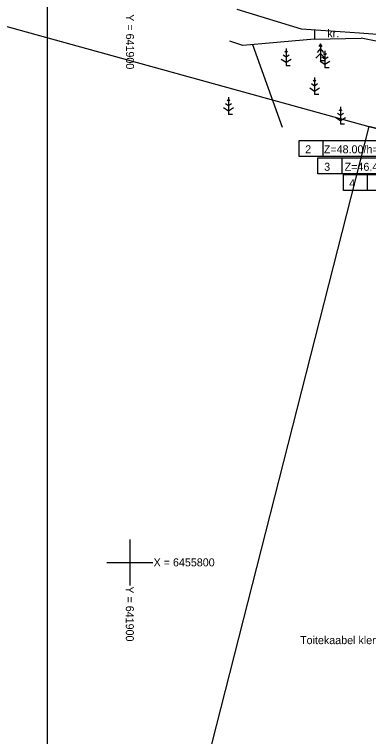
# Model space of a CAD drawing. Extents: x 641523 to 642027, y 6455718 to 6455912.
# Drawn here: x 641889.9 to 641920.9, y 6455784.8 to 6455847.9 of the extents above; entities that cross this region are included whole.
import ezdxf

# ---------------------------------------------------------------- set-up
doc = ezdxf.new("R2010")
doc.units = 0
for name, color, linetype in [('ABIJOONIS', 7, 'Continuous'), ('PIIR', 7, 'Continuous'), ('POST', 7, 'Continuous'), ('PUU', 7, 'Continuous'), ('TEE', 7, 'Continuous'), ('VORK', 7, 'Continuous'), ('VORMISTUS', 7, 'Continuous')]:
    doc.layers.add(name, color=color, linetype=linetype)

msp = doc.modelspace()

# ---------------------------------------------------------------- linework, layer by layer
at = {"layer": 'ABIJOONIS'}
for points in [[(641930.078, 6455841.934), (641925.293, 6455835.487), (641914.793, 6455835.487), (641914.793, 6455836.887), (641925.293, 6455836.887), (641925.293, 6455835.487)], [(641932.541, 6455841.848), (641926.934, 6455833.958), (641916.434, 6455833.958), (641916.434, 6455835.358), (641926.934, 6455835.358), (641926.934, 6455833.958)], [(641936.698, 6455840.178), (641929.173, 6455832.522), (641918.673, 6455832.522), (641918.673, 6455833.922), (641929.173, 6455833.922), (641929.173, 6455832.522)], [(641916.893, 6455835.487), (641916.893, 6455836.887)], [(641918.534, 6455833.958), (641918.534, 6455835.358)], [(641920.773, 6455832.522), (641920.773, 6455833.922)]]:
    msp.add_lwpolyline(points, dxfattribs=at)
at = {"layer": 'PIIR'}
msp.add_lwpolyline([(641708.51, 6455827.47), (641792.92, 6455857.55), (641814.75, 6455864.03), (641836.03, 6455859.17), (641835.37, 6455858.12), (641875.42, 6455849.79), (641888.18, 6455847.14), (641920.87, 6455838.11), (642017.81, 6455814.02), (642026.82, 6455832.03), (641987.13, 6455842.3), (641926.2, 6455858.07), (641908.7, 6455863), (641853.07, 6455873.32), (641843.99, 6455875.09), (641824.3, 6455878.7), (641820.63, 6455878.89), (641788.47, 6455868.04), (641767.99, 6455860.95)], dxfattribs=at)
msp.add_lwpolyline([(641988.51, 6455718.47), (642017.81, 6455814.02), (641920.87, 6455838.11), (641903.62, 6455770.27), (641899.82, 6455755.42), (641896.22, 6455741.2)], close=True, dxfattribs=at)
at = {"layer": 'PUU'}
for p, q in [((641916.658, 6455845.342), (641916.508, 6455845.092)), ((641916.808, 6455845.092), (641916.658, 6455845.342)), ((641916.658, 6455845.342), (641916.658, 6455843.842)), ((641913.655, 6455844.918), (641913.655, 6455843.418)), ((641916.658, 6455844.942), (641916.358, 6455844.592)), ((641916.958, 6455844.592), (641916.658, 6455844.942)), ((641917.045, 6455844.738), (641917.045, 6455843.238)), ((641913.655, 6455844.168), (641913.388, 6455844.346)), ((641913.655, 6455844.568), (641913.531, 6455844.651)), ((641913.779, 6455844.651), (641913.655, 6455844.568)), ((641913.922, 6455844.346), (641913.655, 6455844.168)), ((641916.658, 6455844.492), (641916.258, 6455844.092)), ((641917.058, 6455844.092), (641916.658, 6455844.492)), ((641917.045, 6455843.988), (641916.778, 6455844.166)), ((641917.045, 6455844.388), (641916.921, 6455844.471)), ((641917.169, 6455844.471), (641917.045, 6455844.388)), ((641917.312, 6455844.166), (641917.045, 6455843.988)), ((641913.231, 6455844.007), (641913.655, 6455843.725)), ((641913.655, 6455843.725), (641914.079, 6455844.007)), ((641916.621, 6455843.827), (641917.045, 6455843.545)), ((641917.018, 6455843.842), (641916.658, 6455843.842)), ((641917.045, 6455843.545), (641917.469, 6455843.827)), ((641914.015, 6455843.418), (641913.655, 6455843.418)), ((641917.405, 6455843.238), (641917.045, 6455843.238)), ((641916.135, 6455842.398), (641916.135, 6455840.898)), ((641916.135, 6455841.648), (641915.868, 6455841.826)), ((641916.135, 6455842.048), (641916.011, 6455842.131)), ((641916.259, 6455842.131), (641916.135, 6455842.048)), ((641916.402, 6455841.826), (641916.135, 6455841.648)), ((641915.711, 6455841.487), (641916.135, 6455841.205)), ((641916.135, 6455841.205), (641916.559, 6455841.487)), ((641908.615, 6455840.318), (641908.491, 6455840.401)), ((641908.615, 6455840.668), (641908.615, 6455839.168)), ((641908.739, 6455840.401), (641908.615, 6455840.318)), ((641916.495, 6455840.898), (641916.135, 6455840.898)), ((641908.191, 6455839.757), (641908.615, 6455839.475)), ((641908.615, 6455839.918), (641908.348, 6455840.096)), ((641908.882, 6455840.096), (641908.615, 6455839.918)), ((641908.615, 6455839.475), (641909.039, 6455839.757)), ((641918.405, 6455839.818), (641918.405, 6455838.318)), ((641908.975, 6455839.168), (641908.615, 6455839.168)), ((641918.405, 6455839.068), (641918.138, 6455839.246)), ((641918.405, 6455839.468), (641918.281, 6455839.551)), ((641918.529, 6455839.551), (641918.405, 6455839.468)), ((641918.672, 6455839.246), (641918.405, 6455839.068)), ((641917.981, 6455838.907), (641918.405, 6455838.625)), ((641918.405, 6455838.625), (641918.829, 6455838.907)), ((641918.765, 6455838.318), (641918.405, 6455838.318))]:
    msp.add_line(p, q, dxfattribs=at)
at = {"layer": 'TEE'}
for points in [[(641920.051, 6455846.276), (641914.992, 6455846.604), (641909.382, 6455848.347)], [(641916.131, 6455846.53), (641916.125, 6455845.73), (641909.876, 6455845.201), (641908.726, 6455845.575)], [(641969.816, 6455836.06), (641963.767, 6455837.707), (641952.481, 6455840.571), (641939.607, 6455843.417), (641929.476, 6455845.579), (641920.051, 6455846.276)], [(641916.125, 6455845.73), (641920.217, 6455845.831)], [(641969.43, 6455833.701), (641963.286, 6455834.963), (641951.697, 6455837.737), (641938.986, 6455841.172), (641928.915, 6455844.09), (641920.217, 6455845.831)], [(641910.712, 6455845.272), (641913.314, 6455838.058)]]:
    msp.add_lwpolyline(points, dxfattribs=at)
at = {"layer": 'VORK'}
for p, q in [((641900, 6455802), (641900, 6455798)), ((641898, 6455800), (641902, 6455800))]:
    msp.add_line(p, q, dxfattribs=at)
at = {"layer": 'VORMISTUS'}
msp.add_lwpolyline([(641892.791, 6455736.464), (641892.791, 6455879.964), (641985.291, 6455879.964), (641985.291, 6455736.464)], close=True, dxfattribs=at)

# ---------------------------------------------------------------- texts
at = {"layer": 'ABIJOONIS'}
for s, p in [('Z=48.00/h=-1.00', (641916.946, 6455835.767)), ('2', (641915.318, 6455835.767)), ('3', (641916.977, 6455834.238)), ('Z=46.44/h=1.30', (641918.762, 6455834.238)), ('4', (641919.163, 6455832.802))]:
    msp.add_text(s, height=0.7, dxfattribs=at).set_placement(p)
at = {"layer": 'POST'}
msp.add_text('Toitekaabel klemmidega otse lattidele (Lauristini AJ F5 - 44550JK)', height=0.7, rotation=360, dxfattribs=at).set_placement((641914.87, 6455792.86))
at = {"layer": 'TEE'}
msp.add_text('kr.', height=0.7, dxfattribs=at).set_placement((641917.25, 6455845.9))
at = {"layer": 'VORK'}
for p in [(641899.661, 6455847.924), (641899.644, 6455797.908)]:
    msp.add_text('Y = 641900 ', height=0.7, rotation=270, dxfattribs=at).set_placement(p)
msp.add_text('X = 6455800', height=0.7, dxfattribs=at).set_placement((641902.073, 6455799.658))

doc.saveas('drawing.dxf')
